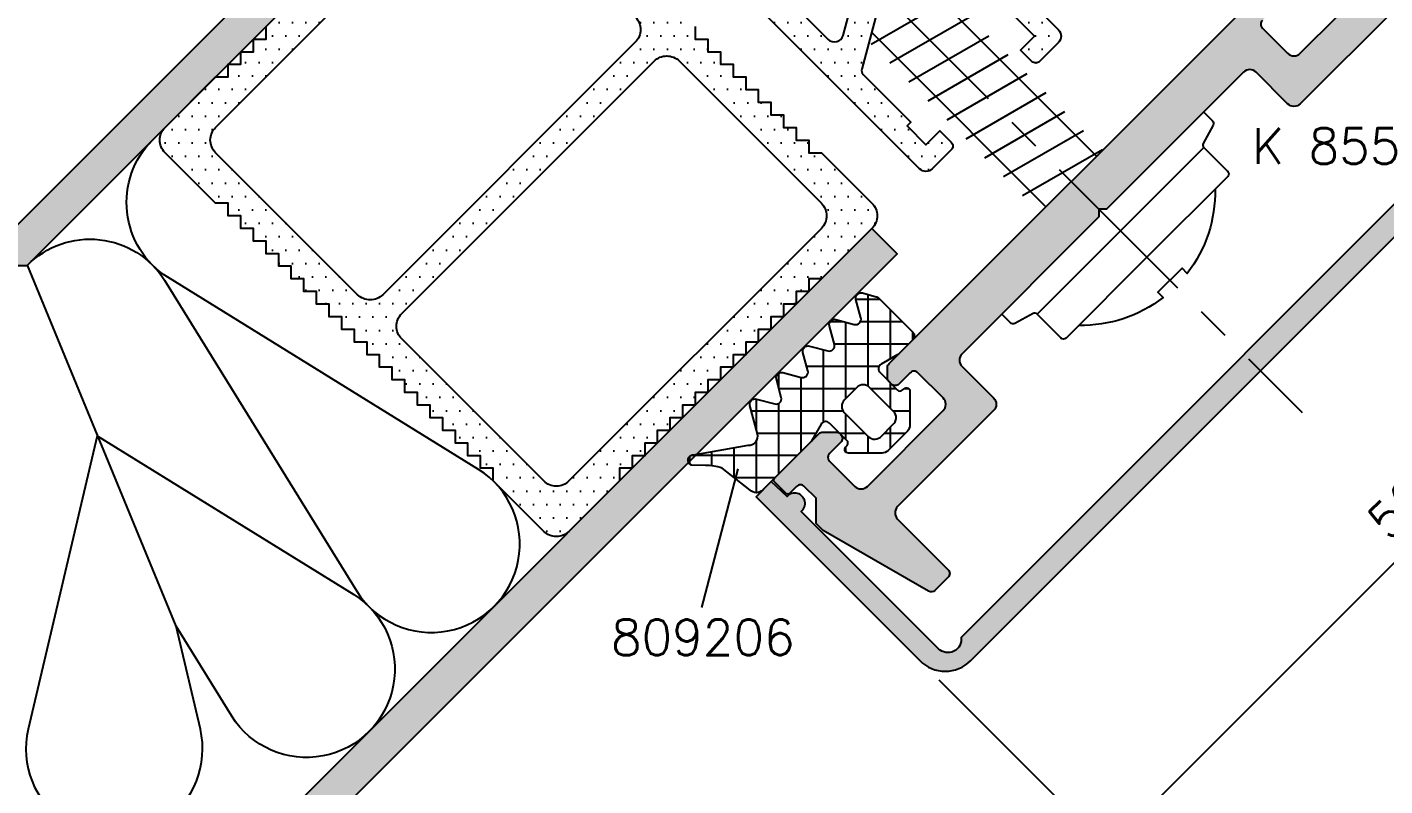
# Model space of a CAD drawing. Extents: x 0 to 4131, y -1600 to 527.
# Drawn here: x 1015.4 to 1091.4, y -254.8 to -212.3 of the extents above; entities that cross this region are included whole.
import ezdxf

# ---------------------------------------------------------------- set-up
doc = ezdxf.new("R2010")
doc.units = 0
doc.header["$LTSCALE"] = 7.5
doc.header["$MEASUREMENT"] = 0
doc.linetypes.add('CENTER', pattern=[2, 1.25, -0.25, 0.25, -0.25])
doc.layers.get('0').update_dxf_attribs({"linetype": 'CONTINUOUS'})
doc.layers.get('DEFPOINTS').update_dxf_attribs({"linetype": 'CONTINUOUS'})
for name, color, linetype in [('ASSI', 1, 'CENTER'), ('FILL', 8, 'CONTINUOUS'), ('GOMMA', 3, 'CONTINUOUS'), ('GROSSA', 4, 'CONTINUOUS'), ('QUOTE', 254, 'CONTINUOUS'), ('TRATTEGGI', 140, 'CONTINUOUS'), ('VITERIA', 40, 'CONTINUOUS')]:
    doc.layers.add(name, color=color, linetype=linetype)
doc.styles.get("Standard").update_dxf_attribs({"font": 'romans.shx'})
doc.dimstyles.new('SCALA_1-1$0', dxfattribs={"dimtxt": 2, "dimasz": 1, "dimexe": 1.5, "dimexo": 1.5, "dimgap": 1, "dimtad": 3, "dimdsep": 46, "dimtxsty": 'Standard', "dimblk1": 'PUNTO', "dimblk2": 'PUNTO', "dimsah": 1, "dimcen": 0.09, "dimclrt": 2, "dimadec": 0, "dimazin": 0, "dimtfac": 0.7, "dimtmove": 0, "dimatfit": 3, "dimldrblk": 'PUNTO', "dimfxl": 1, "dimtolj": 2, "dimarcsym": 0})
doc.dimstyles.new('SCALA_1-1$2', dxfattribs={"dimtxt": 2, "dimasz": 2.5, "dimexe": 1.5, "dimexo": 1.5, "dimgap": 1, "dimtad": 3, "dimdec": 0, "dimdsep": 46, "dimtxsty": 'Standard', "dimcen": 0, "dimclrt": 2, "dimaunit": 1, "dimadec": 0, "dimazin": 0, "dimtfac": 0.7, "dimtdec": 4, "dimtmove": 0, "dimatfit": 3, "dimfxl": 1, "dimtolj": 2, "dimarcsym": 0})
pattern_1 = [(0, (920, -320), (0.375, 0.75), [0, -0.75])]

# ---------------------------------------------------------------- blocks, each defined once
blk = doc.blocks.new('PUNTO')
blk.add_line((-1, 0), (1, 0))
at = {"const_width": 0.35}
blk.add_lwpolyline([(-0.175, 0, 1), (0.175, 0, 1)], format="xyb", close=True, dxfattribs=at)
blk = doc.blocks.new('*D208')
at = {"layer": 'DEFPOINTS', "color": 0, "transparency": 16777216}
for p in [(1100.787, -212.407), (1111.312, -222.941), (1065.405, -247.759)]:
    blk.add_point(p, dxfattribs=at)
at = {"layer": 'QUOTE', "color": 0, "lineweight": -2, "transparency": 16777216}
for p, q in [((1101.847, -213.468), (1112.372, -224.002)), ((1076.637, -257.586), (1110.604, -223.647)), ((1066.465, -248.82), (1076.989, -259.354))]:
    blk.add_line(p, q, dxfattribs=at)
for p, rotation in [((1111.312, -222.941), 44.97528397051041), ((1075.929, -258.293), 224.9752839705104)]:
    blk.add_blockref('PUNTO', p, dxfattribs=dict(at, rotation=rotation))
at = {"layer": 'QUOTE', "color": 2, "transparency": 16777216, "insert": (1092.207, -239.202), "char_height": 2, "attachment_point": 5, "rotation": 44.97528}
blk.add_mtext('\\A2;50', dxfattribs=at)
blk = doc.blocks.new('*D209')
at = {"layer": 'DEFPOINTS', "color": 0, "transparency": 16777216}
for p in [(970.656, -112.714), (967.135, -114.172), (983.927, -167.219), (1086.805, -233.842), (970.656, -281.952)]:
    blk.add_point(p, dxfattribs=at)
at = {"layer": 'QUOTE', "color": 0, "lineweight": -2, "transparency": 16777216}
blk.add_arc((970.656, -117.693), 51.273, 272.79395, 312.20605, dxfattribs=at)
at = {"layer": 'QUOTE', "color": 0, "transparency": 16777216}
for points in [[(1004.814, -155.371), (1005.389, -155.975), (1006.912, -153.949)], [(973.166, -169.322), (973.146, -168.489), (970.656, -168.966)]]:
    blk.add_solid(points, dxfattribs=at)
at = {"layer": 'QUOTE', "color": 2, "transparency": 16777216, "insert": (989.512, -163.215), "char_height": 2, "attachment_point": 5, "rotation": 22.5}
blk.add_mtext('\\A2;Variabile', dxfattribs=at)

msp = doc.modelspace()

# ---------------------------------------------------------------- hatches: boundary and pattern name
at = {"layer": 'FILL'}
for points in [[(1040.0816, -200.9142), (1038.6674, -199.4999), (1031.0695, -207.0978), (1014.537, -223.6304), (979.4114, -223.6304), (979.4114, -225.6304), (1015.3654, -225.6304)], [(1100.7723, -215.2207, 0.4140872), (1100.7729, -212.3928), (1091.5859, -203.1979), (1090.738, -204.0459), (1091.5662, -204.9375, 1.0755067), (1092.4175, -205.7299), (1100.0946, -213.4235, -0.7207592), (1099.4582, -214.6963), (1067.7091, -246.4454, -0.7207592), (1066.4363, -247.0818), (1058.7474, -239.4001, 1.0755067), (1057.9556, -238.5481), (1057.0646, -237.7192), (1056.2166, -238.5672), (1065.4049, -247.759, 0.4142812), (1068.2336, -247.7593)], [(1075.4291, -222.8903), (1075.4291, -222.466), (1075.8534, -222.466), (1083.5255, -214.7939, -0.4142136), (1084.2326, -214.7939), (1086.0003, -216.5617, 0.4142136), (1086.7074, -216.5617), (1092.0727, -211.1964, -0.4142136), (1092.7798, -211.1964), (1095.6082, -214.0248, 0.4142136), (1096.0325, -214.0248), (1096.6649, -213.3925, 0.3394543), (1096.7443, -212.7889), (1093.4162, -207.0245), (1093.0237, -206.632), (1091.6095, -206.632), (1090.9413, -205.9638, -0.4142136), (1090.9413, -205.5396), (1091.3302, -205.1507, 0.4142136), (1091.3302, -204.9385), (1090.6939, -204.3021, 0.4142136), (1090.4817, -204.3021), (1087.9886, -206.7952, 0.1989124), (1087.9008, -207.0073), (1087.9008, -207.7487, 0.2320248), (1088.0171, -207.986, 0.4517884), (1088.4665, -208.0144), (1089.1029, -207.378, -0.4142136), (1089.5271, -207.378), (1090.9413, -208.7923, -0.4142136), (1090.9413, -209.4994), (1086.7074, -213.7333, -0.4142136), (1086.0003, -213.7333), (1084.5861, -212.319, -0.4142136), (1084.5861, -211.8948), (1085.2225, -211.2584, 0.4142136), (1085.2225, -210.8341), (1085.0983, -210.7099, 0.1989124), (1084.8861, -210.622), (1084.2861, -210.622, 0.1989124), (1084.074, -210.7099), (1063.6729, -231.1109, 0.1989124), (1063.5851, -231.3231), (1063.5851, -231.9231, 0.1989124), (1063.6729, -232.1352), (1063.7972, -232.2595, 0.4142136), (1064.2214, -232.2595), (1064.8578, -231.6231, -0.4142136), (1065.2821, -231.6231), (1066.6963, -233.0373, -0.4142136), (1066.6963, -233.7444), (1062.4537, -237.987, -0.4142136), (1061.7466, -237.987), (1060.3324, -236.5728, -0.4142136), (1060.3324, -236.1485), (1060.9688, -235.5121, 0.4517884), (1060.9403, -235.0628, 0.2320248), (1060.7031, -234.9465), (1059.9616, -234.9465, 0.1989124), (1059.7495, -235.0343), (1057.2564, -237.5274, 0.4142136), (1057.2564, -237.7395), (1057.8928, -238.3759, 0.4142136), (1058.105, -238.3759), (1058.4939, -237.987, -0.4142136), (1058.9181, -237.987), (1059.5863, -238.6551), (1059.5863, -240.0694), (1059.9788, -240.4619), (1065.8762, -243.8667, 0.3394543), (1066.2383, -243.8191), (1066.9792, -243.0782, 0.4142136), (1066.9792, -242.6539), (1064.1507, -239.8255, -0.4142136), (1064.1507, -239.1184), (1069.5247, -233.7444, 0.4142136), (1069.5247, -233.0373), (1067.757, -231.2695, -0.4142136), (1067.757, -230.5624)], [(1064.1233, -224.9558), (1062.7087, -223.5419), (1028.6202, -257.6304), (980.4114, -257.6304), (980.4114, -259.6304), (1029.4487, -259.6304)]]:
    msp.add_hatch(color=253, dxfattribs=at).paths.add_polyline_path(points)
h = msp.add_hatch(dxfattribs=at)
h.set_pattern_fill('DOTS', color=2, scale=12, style=0)
h.set_pattern_definition(pattern_1)
h.paths.add_polyline_path([(1025.9395, -222.1274), (1026.6466, -222.1274), (1026.6466, -222.8345), (1027.3537, -222.8345), (1027.3537, -223.5416), (1028.0608, -223.5416), (1028.0608, -224.2487), (1028.7679, -224.2487), (1028.7679, -224.9558), (1029.475, -224.9558), (1029.475, -225.6629), (1030.1822, -225.6629), (1030.1822, -226.37), (1030.8893, -226.37), (1030.8893, -227.0771), (1031.5964, -227.0771), (1031.5964, -227.7842), (1032.3035, -227.7842), (1032.3035, -228.4913), (1033.0106, -228.4913), (1033.0106, -229.1984), (1033.7177, -229.1984), (1033.7177, -229.9055), (1034.4248, -229.9055), (1034.4248, -230.6126), (1035.1319, -230.6126), (1035.1319, -231.3198), (1035.839, -231.3198), (1035.839, -232.0269), (1036.5461, -232.0269), (1036.5461, -232.734), (1037.2532, -232.734), (1037.2532, -233.4411), (1037.9603, -233.4411), (1037.9603, -234.1482), (1038.6674, -234.1482), (1038.6674, -234.8553), (1039.3745, -234.8553), (1039.3745, -235.5624), (1040.0816, -235.5624), (1040.0816, -236.2695), (1040.7888, -236.2695), (1040.7888, -236.9766), (1041.4959, -236.9766), (1041.4959, -237.6837), (1044.3243, -240.5121, 0.4142136), (1045.7385, -240.5121), (1048.5669, -237.6837), (1048.5669, -236.9766), (1049.274, -236.9766), (1049.274, -236.2695), (1049.9811, -236.2695), (1049.9811, -235.5624), (1050.6882, -235.5624), (1050.6882, -234.8553), (1051.3954, -234.8553), (1051.3954, -234.1482), (1052.1025, -234.1482), (1052.1025, -233.4411), (1052.8096, -233.4411), (1052.8096, -232.734), (1053.5167, -232.734), (1053.5167, -232.0269), (1054.2238, -232.0269), (1054.2238, -231.3198), (1054.9309, -231.3198), (1054.9309, -230.6126), (1055.638, -230.6126), (1055.638, -229.9055), (1056.3451, -229.9055), (1056.3451, -229.1984), (1057.0522, -229.1984), (1057.0522, -228.4913), (1057.7593, -228.4913), (1057.7593, -227.7842), (1058.4664, -227.7842), (1058.4664, -227.0771), (1059.1735, -227.0771), (1059.1735, -226.37), (1059.8806, -226.37), (1062.7091, -223.5416, 0.4142136), (1062.7091, -222.1274), (1059.8806, -219.2989), (1059.1735, -219.2989), (1059.1735, -218.5918), (1058.4664, -218.5918), (1058.4664, -217.8847), (1057.7593, -217.8847), (1057.7593, -217.1776), (1057.0522, -217.1776), (1057.0522, -216.4705), (1056.3451, -216.4705), (1056.3451, -215.7634), (1055.638, -215.7634), (1055.638, -215.0563), (1054.9309, -215.0563), (1054.9309, -214.3492), (1054.2238, -214.3492), (1054.2238, -213.6421), (1053.5167, -213.6421), (1053.5167, -212.935), (1052.8096, -212.935), (1052.8096, -212.2279), (1052.1025, -212.2279), (1052.1025, -211.5208), (1051.3954, -211.5208), (1051.3954, -210.8137), (1050.6882, -210.8137), (1050.6882, -210.1065), (1049.9811, -210.1065), (1049.9811, -209.3994), (1049.274, -209.3994), (1049.274, -208.6923), (1048.5669, -208.6923), (1048.5669, -207.9852), (1047.8598, -207.9852), (1047.8598, -207.2781), (1047.1527, -207.2781), (1047.1527, -206.571), (1046.4456, -206.571), (1046.4456, -205.8639), (1045.7385, -205.8639), (1045.7385, -205.1568), (1045.0314, -205.1568), (1045.0314, -204.4497), (1044.3243, -204.4497), (1044.3243, -203.7426), (1041.4959, -200.9142, 0.4142136), (1040.0816, -200.9142), (1037.2532, -203.7426), (1037.2532, -204.4497), (1036.5461, -204.4497), (1036.5461, -205.1568), (1035.839, -205.1568), (1035.839, -205.8639), (1035.1319, -205.8639), (1035.1319, -206.571), (1034.4248, -206.571), (1034.4248, -207.2781), (1033.7177, -207.2781), (1033.7177, -207.9852), (1033.0106, -207.9852), (1033.0106, -208.6923), (1032.3035, -208.6923), (1032.3035, -209.3994), (1031.5964, -209.3994), (1031.5964, -210.1065), (1030.8893, -210.1065), (1030.8893, -210.8137), (1030.1822, -210.8137), (1030.1822, -211.5208), (1029.475, -211.5208), (1029.475, -212.2279), (1028.7679, -212.2279), (1028.7679, -212.935), (1028.0608, -212.935), (1028.0608, -213.6421), (1027.3537, -213.6421), (1027.3537, -214.3492), (1026.6466, -214.3492), (1026.6466, -215.0563), (1025.9395, -215.0563), (1023.1111, -217.8847, 0.4142136), (1023.1111, -219.2989)])
h.paths.add_polyline_path([(1025.9395, -217.8847, 0.4142136), (1025.9395, -219.2989), (1033.8945, -227.2539, 0.4142136), (1035.3087, -227.2539), (1049.4508, -213.1118, 0.4142136), (1049.4508, -211.6975), (1041.4959, -203.7426, 0.4142136), (1040.0816, -203.7426)], flags=17)
h.paths.add_polyline_path([(1036.3693, -228.3145), (1050.5115, -214.1724, -0.4142136), (1051.9257, -214.1724), (1059.8806, -222.1274, -0.4142136), (1059.8806, -223.5416), (1045.7385, -237.6837, -0.4142136), (1044.3243, -237.6837), (1036.3693, -229.7288, -0.4142136)], flags=16)
h = msp.add_hatch(dxfattribs=at)
h.set_pattern_fill('DOTS', color=2, scale=12, style=0)
h.set_pattern_definition(pattern_1)
edge = h.paths.add_edge_path()
edge.add_line((1054.5887, -207.2825), (1054.9623, -205.8883))
edge.add_arc((1055.4452, -206.0177), 0.5, 45, 165, ccw=False)
edge.add_line((1055.7988, -205.6641), (1057.9601, -207.8255))
edge.add_arc((1057.253, -208.5326), 1, -45, 45, ccw=False)
edge.add_line((1057.9601, -209.2397), (1057.4652, -209.7347))
edge.add_arc((1057.6773, -209.9468), 0.3, 135, 225)
edge.add_line((1057.4652, -210.159), (1060.2571, -212.9508))
edge.add_arc((1060.6106, -212.5973), 0.5, 225, 345)
edge.add_line((1061.0936, -212.7267), (1061.8407, -209.9383))
edge.add_arc((1063.2896, -210.3265), 1.5, 105, 165, ccw=False)
edge.add_line((1062.9014, -208.8777), (1065.6898, -208.1305))
edge.add_arc((1065.5604, -207.6475), 0.5, 285, 405)
edge.add_line((1065.9139, -207.294), (1063.122, -204.5021))
edge.add_arc((1062.9099, -204.7142), 0.3, 45, 135)
edge.add_line((1062.6978, -204.5021), (1062.2028, -204.9971))
edge.add_arc((1061.4957, -204.29), 1, 225, 315, ccw=False)
edge.add_line((1060.7886, -204.9971), (1058.6272, -202.8357))
edge.add_arc((1058.9808, -202.4822), 0.5, 105, 225, ccw=False)
edge.add_line((1058.8513, -201.9992), (1060.2455, -201.6256))
edge.add_line((1060.2455, -201.6256), (1060.8491, -202.2292))
edge.add_line((1060.8491, -202.2292), (1060.435, -202.9465))
edge.add_line((1060.435, -202.9465), (1061.0714, -203.5829))
edge.add_arc((1061.2835, -203.3707), 0.3, 225, 315)
edge.add_line((1061.4957, -203.5829), (1062.6978, -202.3808))
edge.add_arc((1062.9099, -202.5929), 0.3, 45, 135, ccw=False)
edge.add_line((1063.122, -202.3808), (1073.1629, -212.4217))
edge.add_arc((1072.8094, -212.7752), 0.5, -45, 45, ccw=False)
edge.add_line((1073.1629, -213.1288), (1072.1023, -214.1895))
edge.add_arc((1071.8901, -213.9773), 0.3, 225, 315, ccw=False)
edge.add_line((1071.678, -214.1895), (1071.0416, -213.5531))
edge.add_line((1071.0416, -213.5531), (1071.8194, -212.7752))
edge.add_line((1071.8194, -212.7752), (1070.7588, -211.7146))
edge.add_line((1070.7588, -211.7146), (1070.5466, -211.9267))
edge.add_line((1070.5466, -211.9267), (1067.8735, -209.2536))
edge.add_arc((1067.6614, -209.4657), 0.3, 45, 105)
edge.add_line((1067.5837, -209.1759), (1063.2896, -210.3265))
edge.add_line((1063.2896, -210.3265), (1062.139, -214.6207))
edge.add_arc((1062.4288, -214.6983), 0.3, 165, 225)
edge.add_line((1062.2166, -214.9104), (1064.8898, -217.5836))
edge.add_line((1064.8898, -217.5836), (1064.6777, -217.7957))
edge.add_line((1064.6777, -217.7957), (1065.7383, -218.8564))
edge.add_line((1065.7383, -218.8564), (1066.5161, -218.0785))
edge.add_line((1066.5161, -218.0785), (1067.1525, -218.7149))
edge.add_arc((1066.9404, -218.9271), 0.3, -45, 45, ccw=False)
edge.add_line((1067.1525, -219.1392), (1066.0919, -220.1999))
edge.add_arc((1065.7383, -219.8463), 0.5, 225, 315, ccw=False)
edge.add_line((1065.3848, -220.1999), (1055.3438, -210.159))
edge.add_arc((1055.556, -209.9468), 0.3, 135, 225, ccw=False)
edge.add_line((1055.3438, -209.7347), (1056.5459, -208.5326))
edge.add_arc((1056.3338, -208.3205), 0.3, 315, 405)
edge.add_line((1056.5459, -208.1083), (1055.9095, -207.4719))
edge.add_line((1055.9095, -207.4719), (1055.1923, -207.8861))
edge.add_line((1055.1923, -207.8861), (1054.5887, -207.2825))
h = msp.add_hatch(dxfattribs=at)
h.set_pattern_fill('ANSI37', color=137, scale=10, angle=45, style=0)
h.set_pattern_definition([(90, (920, -320), (-1.25, 2e-16), []), (180, (920, -320), (-2e-16, -1.25), [])])
edge = h.paths.add_edge_path()
edge.add_line((1065.0036, -229.7802), (1064.2602, -230.5237))
edge.add_arc((1063.6944, -229.9581), 0.7999, 305.830387, 315.012319, ccw=False)
edge.add_line((1064.1627, -230.6067), (1063.2273, -231.1467))
edge.add_arc((1063.3773, -231.4066), 0.3, 120, 225)
edge.add_line((1063.1652, -231.6187), (1064.1393, -232.5928))
edge.add_arc((1064.2807, -232.4514), 0.2, 225, 310)
edge.add_line((1064.4092, -232.6046), (1064.5129, -232.5176))
edge.add_arc((1064.6415, -232.6708), 0.2, 0, 130, ccw=False)
edge.add_line((1064.8415, -232.6708), (1064.8415, -234.5436))
edge.add_arc((1064.3415, -234.5436), 0.5, -45, 0, ccw=False)
edge.add_line((1064.6951, -234.8971), (1063.6152, -235.977))
edge.add_arc((1063.2616, -235.6235), 0.5, 270, 315, ccw=False)
edge.add_line((1063.2616, -236.1235), (1061.3888, -236.1235))
edge.add_arc((1061.3888, -235.9235), 0.2, 140, 270, ccw=False)
edge.add_line((1061.2356, -235.7949), (1061.3226, -235.6912))
edge.add_arc((1061.1694, -235.5626), 0.2, 320, 405)
edge.add_line((1061.3108, -235.4212), (1060.3367, -234.4471))
edge.add_arc((1060.1246, -234.6592), 0.3, 45, 150)
edge.add_line((1059.8648, -234.5092), (1059.305, -235.4789))
edge.add_line((1059.305, -235.4789), (1056.5891, -238.1948))
edge.add_arc((1056.2355, -237.8412), 0.5, 225, 315, ccw=False)
edge.add_line((1055.882, -238.1948), (1054.3144, -236.9614))
edge.add_arc((1053.3626, -239.9529), 3.1393, 72.352201, 89.615253)
edge.add_line((1053.3837, -236.8137), (1052.6107, -236.798))
edge.add_arc((1052.7133, -236.5161), 0.3, 85, 250, ccw=False)
edge.add_line((1052.7394, -236.2172), (1055.7698, -235.6752))
edge.add_arc((1055.8156, -235.1773), 0.5, 264.74084, 375)
edge.add_line((1056.2986, -235.0479), (1055.8744, -233.4648))
edge.add_arc((1056.1641, -233.3871), 0.3, 75, 195, ccw=False)
edge.add_line((1056.2418, -233.0973), (1057.2669, -233.372))
edge.add_arc((1057.3445, -233.0822), 0.3, 255, 375)
edge.add_line((1057.6343, -233.0046), (1057.3596, -231.9795))
edge.add_arc((1057.6494, -231.9019), 0.3, 75, 195, ccw=False)
edge.add_line((1057.727, -231.6121), (1058.7521, -231.8867))
edge.add_arc((1058.8298, -231.597), 0.3, 255, 375)
edge.add_line((1059.1195, -231.5193), (1058.8449, -230.4943))
edge.add_arc((1059.1347, -230.4166), 0.3, 75, 195, ccw=False)
edge.add_line((1059.2123, -230.1268), (1060.2374, -230.4015))
edge.add_arc((1060.315, -230.1117), 0.3, 255, 375)
edge.add_line((1060.6048, -230.0341), (1060.3301, -229.009))
edge.add_arc((1060.6199, -228.9314), 0.3, 75, 195, ccw=False)
edge.add_line((1060.6975, -228.6416), (1061.7226, -228.9162))
edge.add_arc((1061.8003, -228.6265), 0.3, 255, 375)
edge.add_line((1062.09, -228.5488), (1061.8154, -227.5238))
edge.add_arc((1062.1052, -227.4461), 0.3, 75, 195, ccw=False)
edge.add_line((1062.1828, -227.1563), (1062.9538, -227.3629))
edge.add_arc((1062.8761, -227.6527), 0.3, 45, 75, ccw=False)
edge.add_line((1063.0882, -227.4406), (1065.0036, -229.3559))
edge.add_arc((1064.7915, -229.5681), 0.3, -45, 45, ccw=False)
edge = h.paths.add_edge_path(flags=16)
edge.add_line((1063.9207, -233.7885), (1062.5761, -232.4438))
edge.add_arc((1062.2225, -232.7974), 0.5, 45, 135)
edge.add_line((1061.869, -232.4438), (1061.1619, -233.1509))
edge.add_arc((1061.5154, -233.5045), 0.5, 135, 225)
edge.add_line((1061.1619, -233.858), (1062.5065, -235.2027))
edge.add_arc((1062.8601, -234.8491), 0.5, 225, 320.191667)
edge.add_line((1063.2442, -235.1692), (1063.8873, -234.5261))
edge.add_arc((1063.5672, -234.142), 0.5, 309.808333, 405)

# ---------------------------------------------------------------- linework, layer by layer
at = {"layer": 'ASSI'}
msp.add_line((967.1354, -114.1724), (1086.8047, -233.8416), dxfattribs=at)
at = {"layer": 'GOMMA'}
for points in [[(1063.122, -202.3808), (1073.1629, -212.4217, -0.4142136), (1073.1629, -213.1288), (1072.1023, -214.1895, -0.4142136), (1071.678, -214.1895), (1071.0416, -213.5531), (1071.8194, -212.7752), (1070.7588, -211.7146)], [(1063.2896, -210.3265), (1062.139, -214.6207, 0.2679492), (1062.2166, -214.9104), (1064.8898, -217.5836), (1064.6777, -217.7957), (1065.7383, -218.8564), (1066.5161, -218.0785), (1067.1525, -218.7149, -0.4142136), (1067.1525, -219.1392), (1066.0919, -220.1999, -0.4142136), (1065.3848, -220.1999), (1055.3438, -210.159, -0.4142136)], [(1057.4652, -210.159), (1060.2571, -212.9508, 0.5773503), (1061.0936, -212.7267), (1061.8407, -209.9383, -0.2679492)], [(1052.8096, -212.2279), (1052.8096, -212.935), (1053.5167, -212.935), (1053.5167, -213.6421), (1054.2238, -213.6421), (1054.2238, -214.3492), (1054.9309, -214.3492), (1054.9309, -215.0563), (1055.638, -215.0563), (1055.638, -215.7634), (1056.3451, -215.7634), (1056.3451, -216.4705), (1057.0522, -216.4705), (1057.0522, -217.1776), (1057.7593, -217.1776), (1057.7593, -217.8847), (1058.4664, -217.8847), (1058.4664, -218.5918), (1059.1735, -218.5918), (1059.1735, -219.2989), (1059.8806, -219.2989), (1062.7091, -222.1274, -0.4142136), (1062.7091, -223.5416), (1059.8806, -226.37), (1059.1735, -226.37), (1059.1735, -227.0771), (1058.4664, -227.0771), (1058.4664, -227.7842), (1057.7593, -227.7842), (1057.7593, -228.4913), (1057.0522, -228.4913), (1057.0522, -229.1984), (1056.3451, -229.1984), (1056.3451, -229.9055), (1055.638, -229.9055), (1055.638, -230.6126), (1054.9309, -230.6126), (1054.9309, -231.3198), (1054.2238, -231.3198), (1054.2238, -232.0269), (1053.5167, -232.0269), (1053.5167, -232.734), (1052.8096, -232.734), (1052.8096, -233.4411), (1052.1025, -233.4411), (1052.1025, -234.1482), (1051.3954, -234.1482), (1051.3954, -234.8553), (1050.6882, -234.8553), (1050.6882, -235.5624), (1049.9811, -235.5624), (1049.9811, -236.2695), (1049.274, -236.2695), (1049.274, -236.9766), (1048.5669, -236.9766), (1048.5669, -237.6837), (1045.7385, -240.5121, -0.4142136), (1044.3243, -240.5121), (1041.4959, -237.6837), (1041.4959, -236.9766), (1040.7888, -236.9766), (1040.7888, -236.2695), (1040.0816, -236.2695), (1040.0816, -235.5624), (1039.3745, -235.5624), (1039.3745, -234.8553), (1038.6674, -234.8553), (1038.6674, -234.1482), (1037.9603, -234.1482), (1037.9603, -233.4411), (1037.2532, -233.4411), (1037.2532, -232.734), (1036.5461, -232.734), (1036.5461, -232.0269), (1035.839, -232.0269), (1035.839, -231.3198), (1035.1319, -231.3198), (1035.1319, -230.6126), (1034.4248, -230.6126), (1034.4248, -229.9055), (1033.7177, -229.9055), (1033.7177, -229.1984), (1033.0106, -229.1984), (1033.0106, -228.4913), (1032.3035, -228.4913), (1032.3035, -227.7842), (1031.5964, -227.7842), (1031.5964, -227.0771), (1030.8893, -227.0771), (1030.8893, -226.37), (1030.1822, -226.37), (1030.1822, -225.6629), (1029.475, -225.6629), (1029.475, -224.9558), (1028.7679, -224.9558), (1028.7679, -224.2487), (1028.0608, -224.2487), (1028.0608, -223.5416), (1027.3537, -223.5416), (1027.3537, -222.8345), (1026.6466, -222.8345), (1026.6466, -222.1274), (1025.9395, -222.1274), (1023.1111, -219.2989, -0.4142136), (1023.1111, -217.8847), (1025.9395, -215.0563), (1026.6466, -215.0563), (1026.6466, -214.3492), (1027.3537, -214.3492), (1027.3537, -213.6421), (1028.0608, -213.6421), (1028.0608, -212.935), (1028.7679, -212.935), (1028.7679, -212.2279)]]:
    msp.add_lwpolyline(points, format="xyb", dxfattribs=at)
for points in [[(1040.0816, -203.7426, -0.4142136), (1041.4959, -203.7426), (1049.4508, -211.6975, -0.4142136), (1049.4508, -213.1118), (1035.3087, -227.2539, -0.4142136), (1033.8945, -227.2539), (1025.9395, -219.2989, -0.4142136), (1025.9395, -217.8847)], [(1036.3693, -228.3145), (1050.5115, -214.1724, -0.4142136), (1051.9257, -214.1724), (1059.8806, -222.1274, -0.4142136), (1059.8806, -223.5416), (1045.7385, -237.6837, -0.4142136), (1044.3243, -237.6837), (1036.3693, -229.7288, -0.4142136)], [(1065.0036, -229.7802), (1064.2602, -230.5237, -0.0400852), (1064.1627, -230.6067), (1063.2273, -231.1467, 0.4931454), (1063.1652, -231.6187), (1064.1393, -232.5928, 0.3888787), (1064.4092, -232.6046), (1064.5129, -232.5176, -0.6370703), (1064.8415, -232.6708), (1064.8415, -234.5436, -0.1989124), (1064.6951, -234.8971), (1063.6152, -235.977, -0.1989124), (1063.2616, -236.1235), (1061.3888, -236.1235, -0.6370703), (1061.2356, -235.7949), (1061.3226, -235.6912, 0.3888787), (1061.3108, -235.4212), (1060.3367, -234.4471, 0.4931454), (1059.8648, -234.5092), (1059.305, -235.4789), (1056.5891, -238.1948, -0.4142136), (1055.882, -238.1948), (1054.3144, -236.9614, 0.0754671), (1053.3837, -236.8137), (1052.6107, -236.798, -0.8769765), (1052.7394, -236.2172), (1055.7698, -235.6752, 0.5220051), (1056.2986, -235.0479), (1055.8744, -233.4648, -0.5773503), (1056.2418, -233.0973), (1057.2669, -233.372, 0.5773503), (1057.6343, -233.0046), (1057.3596, -231.9795, -0.5773503), (1057.727, -231.6121), (1058.7521, -231.8867, 0.5773503), (1059.1195, -231.5193), (1058.8449, -230.4943, -0.5773503), (1059.2123, -230.1268), (1060.2374, -230.4015, 0.5773503), (1060.6048, -230.0341), (1060.3301, -229.009, -0.5773503), (1060.6975, -228.6416), (1061.7226, -228.9162, 0.5773503), (1062.09, -228.5488), (1061.8154, -227.5238, -0.5773503), (1062.1828, -227.1563), (1062.9538, -227.3629, -0.1316525), (1063.0882, -227.4406), (1065.0036, -229.3559, -0.4142136)], [(1063.9207, -233.7885), (1062.5761, -232.4438, 0.4142136), (1061.869, -232.4438), (1061.1619, -233.1509, 0.4142136), (1061.1619, -233.858), (1062.5065, -235.2027, 0.4410091), (1063.2442, -235.1692), (1063.8873, -234.5261, 0.4410091)]]:
    msp.add_lwpolyline(points, format="xyb", close=True, dxfattribs=at)
at = {"layer": 'GROSSA'}
for points in [[(1014.537, -223.6304), (1038.6674, -199.4999), (1040.0816, -200.9142), (1015.3654, -225.6304), (979.4114, -225.6304), (979.4114, -223.6304)], [(1029.4487, -259.6304), (980.4114, -259.6304), (980.4114, -257.6304), (1028.6202, -257.6304), (1062.7087, -223.5419), (1064.1233, -224.9558)]]:
    msp.add_lwpolyline(points, close=True, dxfattribs=at)
msp.add_lwpolyline([(1092.4175, -205.7299), (1100.0946, -213.4235, -0.7207592), (1099.4582, -214.6963), (1067.7091, -246.4454, -0.7207592), (1066.4363, -247.0818), (1058.7474, -239.4001, 1.0755067), (1057.9556, -238.5481), (1057.0646, -237.7192), (1056.2166, -238.5672), (1065.4049, -247.759, 0.4142812), (1068.2336, -247.7593), (1100.7723, -215.2207, 0.4140644), (1100.773, -212.393), (1091.5859, -203.1979), (1090.738, -204.0459), (1091.5662, -204.9375, 1.0755067)], format="xyb", close=True, dxfattribs=at)
for points in [[(1084.5861, -211.8948, 0.4142136), (1084.5861, -212.319), (1086.0003, -213.7333, 0.4142136), (1086.7074, -213.7333), (1090.9413, -209.4994, 0.4142136)], [(1092.0727, -211.1964), (1086.7074, -216.5617, -0.4142136), (1086.0003, -216.5617), (1084.2326, -214.7939, 0.4142136), (1083.5255, -214.7939), (1075.8534, -222.466), (1075.4291, -222.466), (1075.4291, -222.8903), (1067.757, -230.5624, 0.4142136), (1067.757, -231.2695), (1069.5247, -233.0373, -0.4142136), (1069.5247, -233.7444), (1064.1507, -239.1184, 0.4142136), (1064.1507, -239.8255), (1066.9792, -242.6539, -0.4142136), (1066.9792, -243.0782), (1066.2383, -243.8191, -0.3394543), (1065.8762, -243.8667), (1059.9788, -240.4619), (1059.5863, -240.0694), (1059.5863, -238.6551), (1058.9181, -237.987, 0.4142136), (1058.4939, -237.987), (1058.105, -238.3759, -0.4142136), (1057.8928, -238.3759), (1057.2564, -237.7395, -0.4142136), (1057.2564, -237.5274), (1059.7495, -235.0343, -0.1989124), (1059.9616, -234.9465), (1060.7031, -234.9465, -0.1989124), (1060.9152, -235.0343), (1060.9688, -235.0879, -0.4142136), (1060.9688, -235.5121), (1060.3324, -236.1485, 0.4142136), (1060.3324, -236.5728), (1061.7466, -237.987, 0.4142136), (1062.4537, -237.987), (1066.6963, -233.7444, 0.4142136), (1066.6963, -233.0373), (1065.2821, -231.6231, 0.4142136), (1064.8578, -231.6231), (1064.2214, -232.2595, -0.4142136), (1063.7972, -232.2595), (1063.6729, -232.1352, -0.1989124), (1063.5851, -231.9231), (1063.5851, -231.3231, -0.1989124), (1063.6729, -231.1109), (1084.074, -210.7099, -0.1989124)]]:
    msp.add_lwpolyline(points, format="xyb", dxfattribs=at)
at = {"layer": 'QUOTE'}
msp.add_line((1055.192, -237.0112), (1053.154, -244.766), dxfattribs=at)
at = {"layer": 'TRATTEGGI'}
msp.add_line((1023.7238, -245.8094), (1015.4036, -225.5922), dxfattribs=at)
for points in [[(1015.4036, -225.5922, -0.4806248), (1023.0869, -226.4459), (1033.8479, -243.8657, 1.25), (1040.6775, -237.0361), (1023.2577, -226.2751, -0.4806248), (1022.404, -218.5918)], [(1019.3143, -235.1639), (1015.4321, -251.5938, 1.25), (1025.0906, -251.5938), (1023.7238, -245.8094)], [(1019.3143, -235.1639), (1033.6772, -244.0365, -1.25), (1026.8475, -250.8661), (1023.7238, -245.8094)]]:
    msp.add_lwpolyline(points, format="xyb", dxfattribs=at)
at = {"layer": 'VITERIA'}
for p, q in [((1067.1433, -210.6447), (1062.6604, -213.2329)), ((1068.204, -211.7054), (1063.7211, -214.2936)), ((1069.2646, -212.766), (1064.7818, -215.3542)), ((1070.3253, -213.8267), (1065.8424, -216.4149)), ((1071.386, -214.8874), (1066.9031, -217.4756)), ((1072.4466, -215.948), (1067.9637, -218.5362)), ((1073.5073, -217.0087), (1069.0244, -219.5969)), ((1074.5679, -218.0693), (1070.0851, -220.6575)), ((1081.3082, -219.0113), (1071.9744, -228.3451)), ((1075.6286, -219.13), (1071.1457, -221.7182))]:
    msp.add_line(p, q, dxfattribs=at)
for points in [[(1075.2877, -219.4962), (1066.8708, -211.0793)], [(1062.6919, -212.5573), (1064.5876, -214.4529)], [(1064.0424, -213.9077), (1072.4592, -222.3246)]]:
    msp.add_lwpolyline(points, dxfattribs=at)
for points in [[(1081.2981, -217.0213), (1081.79, -217.5132, -0.330962), (1081.8247, -217.7493), (1081.2734, -218.7752, 0.330962), (1081.3082, -219.0113), (1082.6416, -220.3447, -0.4142136), (1082.6416, -220.6275), (1078.1161, -225.153), (1073.5906, -229.6785, -0.4142136), (1073.3078, -229.6785), (1071.9744, -228.3451, 0.330962), (1071.7383, -228.3104), (1070.7123, -228.8617, -0.330962), (1070.4763, -228.8269), (1069.9844, -228.335)], [(1081.9345, -221.3347, -0.1708493), (1080.3772, -226.0574), (1080.0821, -225.7624), (1078.7254, -227.1191), (1079.0205, -227.4141, -0.1708493), (1074.2977, -228.9714, -0.1708493)]]:
    msp.add_lwpolyline(points, format="xyb", dxfattribs=at)
for p in [(1082.6416, -220.3447), (1073.3078, -229.6785)]:
    msp.add_point(p, dxfattribs=at)

# ---------------------------------------------------------------- texts
at = {"layer": 'QUOTE', "color": 2}
for s, p in [('K 855', (1084.0013, -219.9319)), ('809206', (1048.0935, -247.4464))]:
    msp.add_text(s, height=2, dxfattribs=at).set_placement(p)

# ---------------------------------------------------------------- dimensions: what is measured, and where the dimension line sits
at = {"layer": 'QUOTE'}
dim = msp.add_angular_dim_2l(base=(983.9268, -167.2191), line1=((967.1354, -114.1724), (1086.8047, -233.8416)), line2=((970.6564, -112.7139), (970.6564, -281.9518)), text='Variabile', dimstyle='SCALA_1-1$2', dxfattribs=at)
dim.commit()
dim.dimension.update_dxf_attribs({"geometry": '*D209', "text_midpoint": (989.5123, -163.2155)})
dim = msp.add_aligned_dim(p1=(1065.4049, -247.759), p2=(1100.7872, -212.4072), distance=-14.8902, dimstyle='SCALA_1-1$0', override={"dimdec": 0}, dxfattribs=at)
dim.commit()
dim.dimension.update_dxf_attribs({"geometry": '*D208', "text_midpoint": (1092.2069, -239.2018)})

doc.saveas('drawing.dxf')
